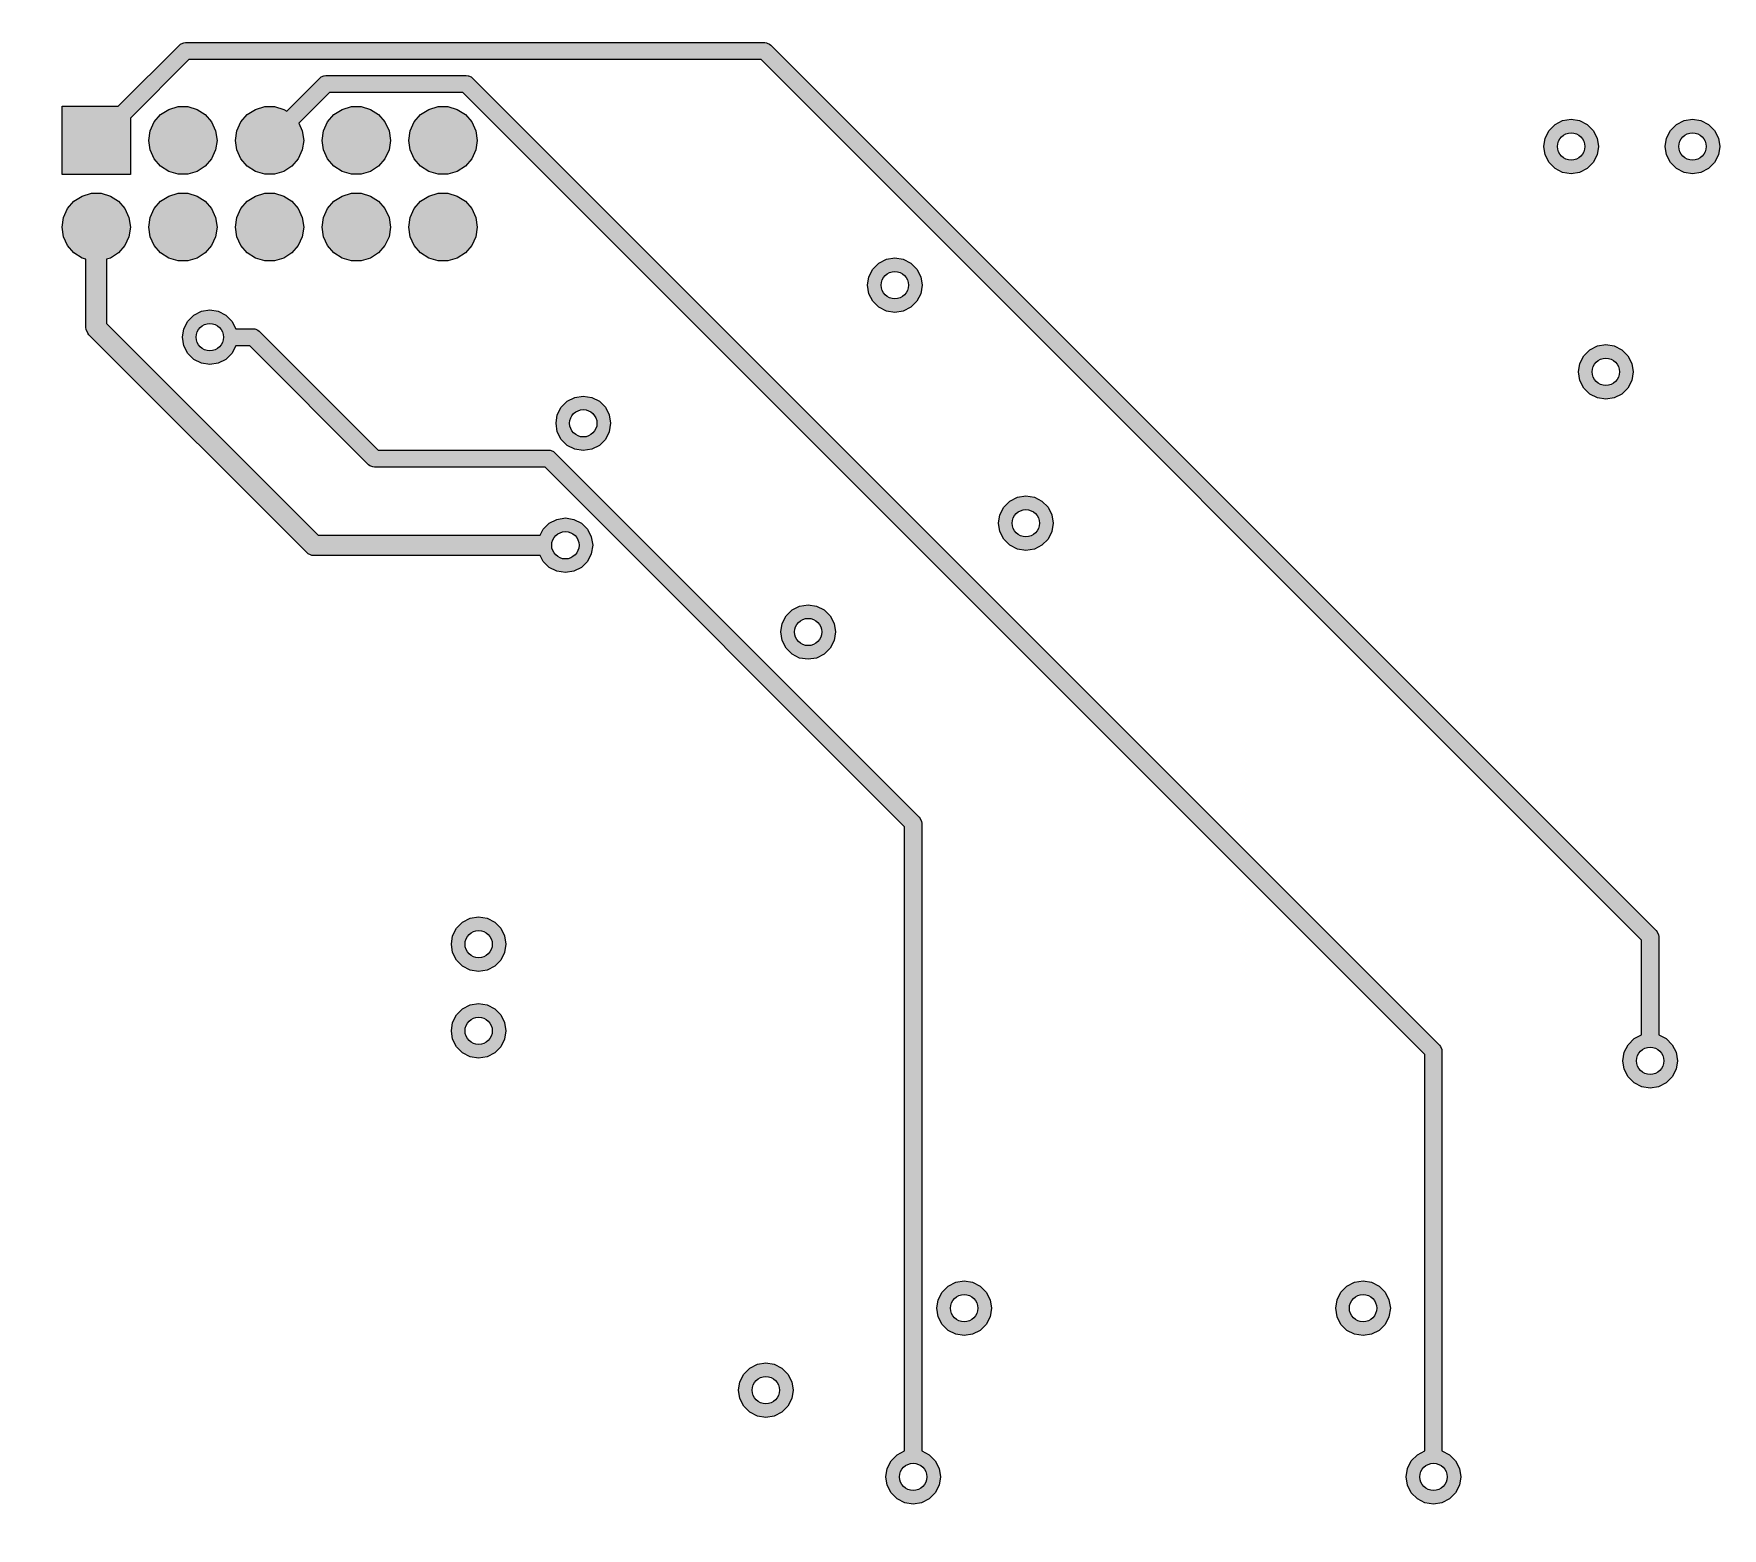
# Model space of a CAD drawing. Header units: millimetres. Extents: x -3894 to -3474, y -291 to 6.
# Drawn here: x -3640.36 to -3615.62, y -92.67 to -70.78 of the extents above; entities that cross this region are included whole.
import ezdxf

# ---------------------------------------------------------------- set-up
doc = ezdxf.new("R2010")
doc.units = ezdxf.units.MM
doc.layers.add('BLACK', color=7, linetype='Continuous')

msp = doc.modelspace()

# ---------------------------------------------------------------- hatches: boundary and pattern name
h = msp.add_hatch(color=256)
h.dxf.hatch_style = 1
h.paths.add_polyline_path([(-3628.778, -79.218), (-3628.89, -79.161), (-3629.013, -79.141), (-3629.137, -79.161), (-3629.248, -79.218), (-3629.337, -79.306), (-3629.394, -79.418), (-3629.413, -79.541), (-3629.394, -79.665), (-3629.337, -79.777), (-3629.248, -79.865), (-3629.137, -79.922), (-3629.013, -79.941), (-3628.89, -79.922), (-3628.778, -79.865), (-3628.69, -79.777), (-3628.633, -79.665), (-3628.613, -79.541), (-3628.633, -79.418), (-3628.69, -79.306)], flags=17)
h.paths.add_polyline_path([(-3628.813, -79.541, -1), (-3629.213, -79.541, -1)], flags=16)
h.paths.add_polyline_path([(-3625.588, -77.624), (-3625.699, -77.567), (-3625.823, -77.548), (-3625.947, -77.567), (-3626.058, -77.624), (-3626.147, -77.713), (-3626.204, -77.824), (-3626.223, -77.948), (-3626.204, -78.071), (-3626.147, -78.183), (-3626.058, -78.271), (-3625.947, -78.328), (-3625.823, -78.348), (-3625.699, -78.328), (-3625.588, -78.271), (-3625.499, -78.183), (-3625.443, -78.071), (-3625.423, -77.948), (-3625.443, -77.824), (-3625.499, -77.713)], flags=17)
h.paths.add_polyline_path([(-3625.623, -77.948, -1), (-3626.023, -77.948, -1)], flags=16)
h.paths.add_polyline_path([(-3627.363, -74.585), (-3627.343, -74.461), (-3627.363, -74.338), (-3627.42, -74.226), (-3627.508, -74.138), (-3627.62, -74.081), (-3627.743, -74.061), (-3627.867, -74.081), (-3627.978, -74.138), (-3628.067, -74.226), (-3628.124, -74.338), (-3628.143, -74.461), (-3628.124, -74.585), (-3628.067, -74.697), (-3627.978, -74.785), (-3627.867, -74.842), (-3627.743, -74.861), (-3627.62, -74.842), (-3627.508, -74.785), (-3627.42, -74.697)], flags=17)
h.paths.add_polyline_path([(-3627.943, -74.461, -1), (-3627.543, -74.461, -1)], flags=16)
h.paths.add_polyline_path([(-3632.071, -76.161), (-3632.183, -76.104), (-3632.306, -76.084), (-3632.43, -76.104), (-3632.542, -76.161), (-3632.63, -76.249), (-3632.687, -76.361), (-3632.706, -76.484), (-3632.687, -76.608), (-3632.63, -76.72), (-3632.542, -76.808), (-3632.43, -76.865), (-3632.306, -76.884), (-3632.183, -76.865), (-3632.071, -76.808), (-3631.983, -76.72), (-3631.926, -76.608), (-3631.906, -76.484), (-3631.926, -76.361), (-3631.983, -76.249)], flags=17)
h.paths.add_polyline_path([(-3632.106, -76.484, -1), (-3632.506, -76.484, -1)], flags=16)
h.paths.add_polyline_path([(-3637.692, -72.199), (-3637.751, -72.069), (-3637.844, -71.962), (-3637.964, -71.885), (-3638.1, -71.845), (-3638.242, -71.845), (-3638.379, -71.885), (-3638.499, -71.962), (-3638.592, -72.069), (-3638.651, -72.199), (-3638.671, -72.339), (-3638.651, -72.48), (-3638.592, -72.61), (-3638.499, -72.717), (-3638.379, -72.794), (-3638.242, -72.834), (-3638.1, -72.834), (-3637.964, -72.794), (-3637.844, -72.717), (-3637.751, -72.61), (-3637.692, -72.48), (-3637.671, -72.339)], flags=17)
h.paths.add_polyline_path([(-3638.941, -72.016), (-3638.083, -71.157), (-3629.7, -71.157), (-3616.804, -84.054), (-3616.804, -85.442), (-3616.914, -85.498), (-3617.003, -85.587), (-3617.06, -85.698), (-3617.079, -85.822), (-3617.06, -85.945), (-3617.003, -86.057), (-3616.914, -86.145), (-3616.803, -86.202), (-3616.679, -86.222), (-3616.555, -86.202), (-3616.444, -86.145), (-3616.355, -86.057), (-3616.299, -85.945), (-3616.279, -85.822), (-3616.299, -85.698), (-3616.355, -85.587), (-3616.444, -85.498), (-3616.554, -85.442), (-3616.554, -84.002), (-3616.556, -83.977), (-3616.575, -83.932), (-3616.591, -83.913), (-3629.56, -70.944), (-3629.579, -70.929), (-3629.611, -70.915), (-3629.624, -70.91), (-3629.648, -70.907), (-3638.134, -70.907), (-3638.159, -70.91), (-3638.172, -70.915), (-3638.204, -70.929), (-3638.223, -70.944), (-3639.118, -71.839), (-3639.941, -71.839), (-3639.941, -72.839), (-3638.941, -72.839)])
h.paths.add_polyline_path([(-3616.479, -85.822, -1), (-3616.879, -85.822, -1)], flags=16)
h = msp.add_hatch(color=256)
h.dxf.hatch_style = 1
h.paths.add_polyline_path([(-3636.401, -72.339), (-3636.422, -72.199), (-3636.472, -72.087), (-3636.025, -71.639), (-3634.071, -71.639), (-3619.979, -85.732), (-3619.979, -91.538), (-3620.089, -91.594), (-3620.178, -91.683), (-3620.235, -91.794), (-3620.254, -91.918), (-3620.235, -92.041), (-3620.178, -92.153), (-3620.089, -92.241), (-3619.978, -92.298), (-3619.854, -92.318), (-3619.73, -92.298), (-3619.619, -92.241), (-3619.53, -92.153), (-3619.474, -92.041), (-3619.454, -91.918), (-3619.474, -91.794), (-3619.53, -91.683), (-3619.619, -91.594), (-3619.729, -91.538), (-3619.729, -85.68), (-3619.731, -85.656), (-3619.75, -85.611), (-3619.766, -85.592), (-3633.931, -71.426), (-3633.95, -71.411), (-3633.995, -71.392), (-3634.02, -71.389), (-3636.076, -71.389), (-3636.101, -71.392), (-3636.146, -71.411), (-3636.165, -71.426), (-3636.651, -71.912), (-3636.694, -71.885), (-3636.83, -71.845), (-3636.972, -71.845), (-3637.109, -71.885), (-3637.229, -71.962), (-3637.322, -72.069), (-3637.381, -72.199), (-3637.401, -72.339), (-3637.381, -72.48), (-3637.322, -72.61), (-3637.229, -72.717), (-3637.109, -72.794), (-3636.972, -72.834), (-3636.83, -72.834), (-3636.694, -72.794), (-3636.574, -72.717), (-3636.481, -72.61), (-3636.422, -72.48)])
h.paths.add_polyline_path([(-3619.654, -91.918, -1), (-3620.054, -91.918, -1)], flags=16)
h.paths.add_polyline_path([(-3638.941, -73.609), (-3638.962, -73.469), (-3639.021, -73.339), (-3639.114, -73.232), (-3639.234, -73.155), (-3639.37, -73.115), (-3639.512, -73.115), (-3639.649, -73.155), (-3639.769, -73.232), (-3639.862, -73.339), (-3639.921, -73.469), (-3639.941, -73.609), (-3639.921, -73.75), (-3639.862, -73.88), (-3639.769, -73.987), (-3639.649, -74.064), (-3639.591, -74.081), (-3639.591, -75.082), (-3639.588, -75.112), (-3639.566, -75.166), (-3639.547, -75.189), (-3636.358, -78.378), (-3636.336, -78.396), (-3636.304, -78.409), (-3636.282, -78.419), (-3636.252, -78.421), (-3632.936, -78.421), (-3632.893, -78.507), (-3632.804, -78.595), (-3632.693, -78.652), (-3632.569, -78.671), (-3632.446, -78.652), (-3632.334, -78.595), (-3632.246, -78.507), (-3632.189, -78.395), (-3632.169, -78.271), (-3632.189, -78.148), (-3632.246, -78.036), (-3632.334, -77.948), (-3632.446, -77.891), (-3632.569, -77.871), (-3632.693, -77.891), (-3632.804, -77.948), (-3632.893, -78.036), (-3632.936, -78.121), (-3636.19, -78.121), (-3639.291, -75.02), (-3639.291, -74.081), (-3639.234, -74.064), (-3639.114, -73.987), (-3639.021, -73.88), (-3638.962, -73.75)])
h.paths.add_polyline_path([(-3632.369, -78.271, -1), (-3632.769, -78.271, -1)], flags=16)
h.paths.add_polyline_path([(-3637.671, -73.609), (-3637.692, -73.469), (-3637.751, -73.339), (-3637.844, -73.232), (-3637.964, -73.155), (-3638.1, -73.115), (-3638.242, -73.115), (-3638.379, -73.155), (-3638.499, -73.232), (-3638.592, -73.339), (-3638.651, -73.469), (-3638.671, -73.609), (-3638.651, -73.75), (-3638.592, -73.88), (-3638.499, -73.987), (-3638.379, -74.064), (-3638.242, -74.104), (-3638.1, -74.104), (-3637.964, -74.064), (-3637.844, -73.987), (-3637.751, -73.88), (-3637.692, -73.75)], flags=17)
h.paths.add_polyline_path([(-3636.422, -73.469), (-3636.481, -73.339), (-3636.574, -73.232), (-3636.694, -73.155), (-3636.83, -73.115), (-3636.972, -73.115), (-3637.109, -73.155), (-3637.229, -73.232), (-3637.322, -73.339), (-3637.381, -73.469), (-3637.401, -73.609), (-3637.381, -73.75), (-3637.322, -73.88), (-3637.229, -73.987), (-3637.109, -74.064), (-3636.972, -74.104), (-3636.83, -74.104), (-3636.694, -74.064), (-3636.574, -73.987), (-3636.481, -73.88), (-3636.422, -73.75), (-3636.401, -73.609)], flags=17)
h.paths.add_polyline_path([(-3635.152, -73.469), (-3635.211, -73.339), (-3635.304, -73.232), (-3635.424, -73.155), (-3635.56, -73.115), (-3635.702, -73.115), (-3635.839, -73.155), (-3635.959, -73.232), (-3636.052, -73.339), (-3636.111, -73.469), (-3636.131, -73.609), (-3636.111, -73.75), (-3636.052, -73.88), (-3635.959, -73.987), (-3635.839, -74.064), (-3635.702, -74.104), (-3635.56, -74.104), (-3635.424, -74.064), (-3635.304, -73.987), (-3635.211, -73.88), (-3635.152, -73.75), (-3635.131, -73.609)], flags=17)
h.paths.add_polyline_path([(-3633.861, -73.609), (-3633.882, -73.469), (-3633.941, -73.339), (-3634.034, -73.232), (-3634.154, -73.155), (-3634.29, -73.115), (-3634.432, -73.115), (-3634.569, -73.155), (-3634.689, -73.232), (-3634.782, -73.339), (-3634.841, -73.469), (-3634.861, -73.609), (-3634.841, -73.75), (-3634.782, -73.88), (-3634.689, -73.987), (-3634.569, -74.064), (-3634.432, -74.104), (-3634.29, -74.104), (-3634.154, -74.064), (-3634.034, -73.987), (-3633.941, -73.88), (-3633.882, -73.75)], flags=17)
h.paths.add_polyline_path([(-3633.861, -72.339), (-3633.882, -72.199), (-3633.941, -72.069), (-3634.034, -71.962), (-3634.154, -71.885), (-3634.29, -71.845), (-3634.432, -71.845), (-3634.569, -71.885), (-3634.689, -71.962), (-3634.782, -72.069), (-3634.841, -72.199), (-3634.861, -72.339), (-3634.841, -72.48), (-3634.782, -72.61), (-3634.689, -72.717), (-3634.569, -72.794), (-3634.432, -72.834), (-3634.29, -72.834), (-3634.154, -72.794), (-3634.034, -72.717), (-3633.941, -72.61), (-3633.882, -72.48)], flags=17)
h.paths.add_polyline_path([(-3635.131, -72.339), (-3635.152, -72.199), (-3635.211, -72.069), (-3635.304, -71.962), (-3635.424, -71.885), (-3635.56, -71.845), (-3635.702, -71.845), (-3635.839, -71.885), (-3635.959, -71.962), (-3636.052, -72.069), (-3636.111, -72.199), (-3636.131, -72.339), (-3636.111, -72.48), (-3636.052, -72.61), (-3635.959, -72.717), (-3635.839, -72.794), (-3635.702, -72.834), (-3635.56, -72.834), (-3635.424, -72.794), (-3635.304, -72.717), (-3635.211, -72.61), (-3635.152, -72.48)], flags=17)
h = msp.add_hatch(color=256)
h.dxf.hatch_style = 1
h.paths.add_polyline_path([(-3633.604, -85.06), (-3633.716, -85.003), (-3633.839, -84.983), (-3633.963, -85.003), (-3634.074, -85.06), (-3634.163, -85.148), (-3634.22, -85.26), (-3634.239, -85.383), (-3634.22, -85.507), (-3634.163, -85.619), (-3634.074, -85.707), (-3633.963, -85.764), (-3633.839, -85.783), (-3633.716, -85.764), (-3633.604, -85.707), (-3633.516, -85.619), (-3633.459, -85.507), (-3633.439, -85.383), (-3633.459, -85.26), (-3633.516, -85.148)])
h.paths.add_polyline_path([(-3633.639, -85.383, -1), (-3634.039, -85.383, -1)], flags=16)
h.paths.add_polyline_path([(-3633.516, -84.349), (-3633.459, -84.237), (-3633.439, -84.113), (-3633.459, -83.99), (-3633.516, -83.878), (-3633.604, -83.79), (-3633.716, -83.733), (-3633.839, -83.713), (-3633.963, -83.733), (-3634.074, -83.79), (-3634.163, -83.878), (-3634.22, -83.99), (-3634.239, -84.113), (-3634.22, -84.237), (-3634.163, -84.349), (-3634.074, -84.437), (-3633.963, -84.494), (-3633.839, -84.513), (-3633.716, -84.494), (-3633.604, -84.437)])
h.paths.add_polyline_path([(-3634.039, -84.113, -1), (-3633.639, -84.113, -1)], flags=16)
h.paths.add_polyline_path([(-3611.672, -84.894), (-3611.76, -84.806), (-3611.872, -84.749), (-3611.995, -84.729), (-3612.119, -84.749), (-3612.23, -84.806), (-3612.319, -84.894), (-3612.376, -85.006), (-3612.395, -85.129), (-3612.376, -85.253), (-3612.319, -85.365), (-3612.23, -85.453), (-3612.119, -85.51), (-3611.995, -85.529), (-3611.872, -85.51), (-3611.76, -85.453), (-3611.672, -85.365), (-3611.615, -85.253), (-3611.595, -85.129), (-3611.615, -85.006)])
h.paths.add_polyline_path([(-3611.795, -85.129, -1), (-3612.195, -85.129, -1)], flags=16)
h.paths.add_polyline_path([(-3611.672, -84.095), (-3611.615, -83.983), (-3611.595, -83.859), (-3611.615, -83.736), (-3611.672, -83.624), (-3611.76, -83.536), (-3611.872, -83.479), (-3611.995, -83.459), (-3612.119, -83.479), (-3612.23, -83.536), (-3612.319, -83.624), (-3612.376, -83.736), (-3612.395, -83.859), (-3612.376, -83.983), (-3612.319, -84.095), (-3612.23, -84.183), (-3612.119, -84.24), (-3611.995, -84.259), (-3611.872, -84.24), (-3611.76, -84.183)])
h.paths.add_polyline_path([(-3612.195, -83.859, -1), (-3611.795, -83.859, -1)], flags=16)
h.paths.add_polyline_path([(-3610.91, -82.063), (-3610.853, -81.951), (-3610.833, -81.827), (-3610.853, -81.704), (-3610.91, -81.592), (-3610.998, -81.504), (-3611.11, -81.447), (-3611.233, -81.427), (-3611.357, -81.447), (-3611.468, -81.504), (-3611.557, -81.592), (-3611.614, -81.704), (-3611.633, -81.827), (-3611.614, -81.951), (-3611.557, -82.063), (-3611.468, -82.151), (-3611.357, -82.208), (-3611.233, -82.227), (-3611.11, -82.208), (-3610.998, -82.151)])
h.paths.add_polyline_path([(-3611.433, -81.827, -1), (-3611.033, -81.827, -1)], flags=16)
h.paths.add_polyline_path([(-3617.094, -75.408), (-3617.206, -75.351), (-3617.329, -75.331), (-3617.453, -75.351), (-3617.564, -75.408), (-3617.653, -75.496), (-3617.71, -75.608), (-3617.729, -75.731), (-3617.71, -75.855), (-3617.653, -75.967), (-3617.564, -76.055), (-3617.453, -76.112), (-3617.329, -76.131), (-3617.206, -76.112), (-3617.094, -76.055), (-3617.006, -75.967), (-3616.949, -75.855), (-3616.929, -75.731), (-3616.949, -75.608), (-3617.006, -75.496)])
h.paths.add_polyline_path([(-3617.129, -75.731, -1), (-3617.529, -75.731, -1)], flags=16)
h.paths.add_polyline_path([(-3617.457, -72.553), (-3617.437, -72.429), (-3617.457, -72.306), (-3617.514, -72.194), (-3617.602, -72.106), (-3617.714, -72.049), (-3617.837, -72.029), (-3617.961, -72.049), (-3618.072, -72.106), (-3618.161, -72.194), (-3618.218, -72.306), (-3618.237, -72.429), (-3618.218, -72.553), (-3618.161, -72.665), (-3618.072, -72.753), (-3617.961, -72.81), (-3617.837, -72.829), (-3617.714, -72.81), (-3617.602, -72.753), (-3617.514, -72.665)])
h.paths.add_polyline_path([(-3618.037, -72.429, -1), (-3617.637, -72.429, -1)], flags=16)
h.paths.add_polyline_path([(-3615.736, -72.665), (-3615.679, -72.553), (-3615.659, -72.429), (-3615.679, -72.306), (-3615.736, -72.194), (-3615.824, -72.106), (-3615.936, -72.049), (-3616.059, -72.029), (-3616.183, -72.049), (-3616.294, -72.106), (-3616.383, -72.194), (-3616.44, -72.306), (-3616.459, -72.429), (-3616.44, -72.553), (-3616.383, -72.665), (-3616.294, -72.753), (-3616.183, -72.81), (-3616.059, -72.829), (-3615.936, -72.81), (-3615.824, -72.753)])
h.paths.add_polyline_path([(-3616.259, -72.429, -1), (-3615.859, -72.429, -1)], flags=16)
h = msp.add_hatch(color=256)
h.dxf.hatch_style = 1
h.paths.add_polyline_path([(-3627.349, -82.341), (-3627.351, -82.317), (-3627.37, -82.272), (-3627.386, -82.253), (-3632.726, -76.913), (-3632.745, -76.898), (-3632.776, -76.884), (-3632.79, -76.879), (-3632.814, -76.876), (-3635.312, -76.876), (-3637.053, -75.135), (-3637.072, -75.12), (-3637.104, -75.106), (-3637.117, -75.101), (-3637.141, -75.098), (-3637.397, -75.098), (-3637.453, -74.988), (-3637.541, -74.9), (-3637.653, -74.843), (-3637.776, -74.823), (-3637.9, -74.843), (-3638.011, -74.9), (-3638.1, -74.988), (-3638.157, -75.1), (-3638.176, -75.223), (-3638.157, -75.347), (-3638.1, -75.459), (-3638.011, -75.547), (-3637.9, -75.604), (-3637.776, -75.623), (-3637.653, -75.604), (-3637.541, -75.547), (-3637.453, -75.459), (-3637.397, -75.348), (-3637.193, -75.348), (-3635.452, -77.09), (-3635.433, -77.105), (-3635.388, -77.124), (-3635.363, -77.126), (-3632.866, -77.126), (-3627.599, -82.393), (-3627.599, -91.538), (-3627.709, -91.594), (-3627.798, -91.683), (-3627.855, -91.794), (-3627.874, -91.918), (-3627.855, -92.041), (-3627.798, -92.153), (-3627.709, -92.241), (-3627.598, -92.298), (-3627.474, -92.318), (-3627.35, -92.298), (-3627.239, -92.241), (-3627.15, -92.153), (-3627.094, -92.041), (-3627.074, -91.918), (-3627.094, -91.794), (-3627.15, -91.683), (-3627.239, -91.594), (-3627.349, -91.538)])
h.paths.add_polyline_path([(-3627.274, -91.918, -1), (-3627.674, -91.918, -1)], flags=16)
h.paths.add_polyline_path([(-3637.976, -75.223, -1), (-3637.576, -75.223, -1)], flags=16)
h = msp.add_hatch(color=256)
h.dxf.hatch_style = 1
h.paths.add_polyline_path([(-3598.144, -98.218), (-3599.144, -98.218), (-3599.144, -99.218), (-3598.144, -99.218)])
h.paths.add_polyline_path([(-3598.144, -99.988), (-3598.165, -99.848), (-3598.224, -99.718), (-3598.317, -99.611), (-3598.437, -99.534), (-3598.573, -99.494), (-3598.715, -99.494), (-3598.852, -99.534), (-3598.972, -99.611), (-3599.065, -99.718), (-3599.124, -99.848), (-3599.144, -99.988), (-3599.124, -100.129), (-3599.065, -100.259), (-3598.972, -100.366), (-3598.852, -100.443), (-3598.715, -100.483), (-3598.573, -100.483), (-3598.437, -100.443), (-3598.317, -100.366), (-3598.224, -100.259), (-3598.165, -100.129)])
h.paths.add_polyline_path([(-3623.429, -100.23), (-3623.54, -100.173), (-3623.664, -100.154), (-3623.788, -100.173), (-3623.899, -100.23), (-3623.988, -100.319), (-3624.045, -100.43), (-3624.064, -100.554), (-3624.045, -100.677), (-3623.988, -100.789), (-3623.899, -100.877), (-3623.788, -100.934), (-3623.664, -100.954), (-3623.54, -100.934), (-3623.429, -100.877), (-3623.34, -100.789), (-3623.284, -100.677), (-3623.264, -100.554), (-3623.284, -100.43), (-3623.34, -100.319)])
h.paths.add_polyline_path([(-3623.464, -100.554, -1), (-3623.864, -100.554, -1)], flags=16)
h.paths.add_polyline_path([(-3623.284, -98.645), (-3623.264, -98.522), (-3623.284, -98.398), (-3623.34, -98.287), (-3623.429, -98.198), (-3623.54, -98.141), (-3623.664, -98.122), (-3623.788, -98.141), (-3623.899, -98.198), (-3623.988, -98.287), (-3624.045, -98.398), (-3624.064, -98.522), (-3624.045, -98.645), (-3623.988, -98.757), (-3623.899, -98.845), (-3623.788, -98.902), (-3623.664, -98.922), (-3623.54, -98.902), (-3623.429, -98.845), (-3623.34, -98.757)])
h.paths.add_polyline_path([(-3623.864, -98.522, -1), (-3623.464, -98.522, -1)], flags=16)
h.paths.add_polyline_path([(-3616.172, -93.826), (-3616.228, -93.715), (-3616.317, -93.626), (-3616.428, -93.569), (-3616.552, -93.55), (-3616.676, -93.569), (-3616.787, -93.626), (-3616.876, -93.715), (-3616.933, -93.826), (-3616.952, -93.95), (-3616.933, -94.073), (-3616.876, -94.185), (-3616.787, -94.273), (-3616.676, -94.33), (-3616.552, -94.35), (-3616.428, -94.33), (-3616.317, -94.273), (-3616.228, -94.185), (-3616.172, -94.073), (-3616.152, -93.95)])
h.paths.add_polyline_path([(-3616.352, -93.95, -1), (-3616.752, -93.95, -1)], flags=16)
h.paths.add_polyline_path([(-3630.396, -94.08), (-3630.452, -93.969), (-3630.541, -93.88), (-3630.652, -93.823), (-3630.776, -93.804), (-3630.9, -93.823), (-3631.011, -93.88), (-3631.1, -93.969), (-3631.157, -94.08), (-3631.176, -94.204), (-3631.157, -94.327), (-3631.1, -94.439), (-3631.011, -94.527), (-3630.9, -94.584), (-3630.776, -94.604), (-3630.652, -94.584), (-3630.541, -94.527), (-3630.452, -94.439), (-3630.396, -94.327), (-3630.376, -94.204)])
h.paths.add_polyline_path([(-3630.576, -94.204, -1), (-3630.976, -94.204, -1)], flags=16)
h.paths.add_polyline_path([(-3629.309, -90.413), (-3629.398, -90.324), (-3629.509, -90.267), (-3629.633, -90.248), (-3629.757, -90.267), (-3629.868, -90.324), (-3629.957, -90.413), (-3630.014, -90.524), (-3630.033, -90.648), (-3630.014, -90.771), (-3629.957, -90.883), (-3629.868, -90.971), (-3629.757, -91.028), (-3629.633, -91.048), (-3629.509, -91.028), (-3629.398, -90.971), (-3629.309, -90.883), (-3629.253, -90.771), (-3629.233, -90.648), (-3629.253, -90.524)])
h.paths.add_polyline_path([(-3629.433, -90.648, -1), (-3629.833, -90.648, -1)], flags=16)
h.paths.add_polyline_path([(-3626.404, -89.683), (-3626.347, -89.571), (-3626.327, -89.447), (-3626.347, -89.324), (-3626.404, -89.212), (-3626.492, -89.124), (-3626.604, -89.067), (-3626.727, -89.047), (-3626.851, -89.067), (-3626.962, -89.124), (-3627.051, -89.212), (-3627.108, -89.324), (-3627.127, -89.447), (-3627.108, -89.571), (-3627.051, -89.683), (-3626.962, -89.771), (-3626.851, -89.828), (-3626.727, -89.847), (-3626.604, -89.828), (-3626.492, -89.771)])
h.paths.add_polyline_path([(-3626.927, -89.447, -1), (-3626.527, -89.447, -1)], flags=16)
h.paths.add_polyline_path([(-3620.562, -89.683), (-3620.505, -89.571), (-3620.485, -89.447), (-3620.505, -89.324), (-3620.562, -89.212), (-3620.65, -89.124), (-3620.762, -89.067), (-3620.885, -89.047), (-3621.009, -89.067), (-3621.12, -89.124), (-3621.209, -89.212), (-3621.266, -89.324), (-3621.285, -89.447), (-3621.266, -89.571), (-3621.209, -89.683), (-3621.12, -89.771), (-3621.009, -89.828), (-3620.885, -89.847), (-3620.762, -89.828), (-3620.65, -89.771)])
h.paths.add_polyline_path([(-3621.085, -89.447, -1), (-3620.685, -89.447, -1)], flags=16)

# ---------------------------------------------------------------- linework, layer by layer
at = {"layer": 'BLACK', "linetype": 'Continuous'}
for p, q in [((-3639.118, -71.839), (-3638.223, -70.944)), ((-3638.223, -70.944), (-3638.204, -70.929)), ((-3638.204, -70.929), (-3638.172, -70.915)), ((-3638.204, -70.929), (-3638.204, -70.929)), ((-3638.172, -70.915), (-3638.159, -70.91)), ((-3638.159, -70.91), (-3638.134, -70.907)), ((-3638.159, -70.91), (-3638.159, -70.91)), ((-3638.134, -70.907), (-3629.648, -70.907)), ((-3629.648, -70.907), (-3629.624, -70.91)), ((-3629.624, -70.91), (-3629.624, -70.91)), ((-3629.624, -70.91), (-3629.611, -70.915)), ((-3629.611, -70.915), (-3629.579, -70.929)), ((-3629.579, -70.929), (-3629.579, -70.929)), ((-3629.579, -70.929), (-3629.56, -70.944)), ((-3629.56, -70.944), (-3616.591, -83.913)), ((-3638.083, -71.157), (-3638.941, -72.016)), ((-3629.7, -71.157), (-3638.083, -71.157)), ((-3616.804, -84.054), (-3629.7, -71.157)), ((-3636.651, -71.912), (-3636.165, -71.426)), ((-3636.165, -71.426), (-3636.146, -71.411)), ((-3636.146, -71.411), (-3636.107, -71.395)), ((-3636.146, -71.411), (-3636.146, -71.411)), ((-3636.107, -71.395), (-3636.101, -71.392)), ((-3636.101, -71.392), (-3636.076, -71.389)), ((-3636.101, -71.392), (-3636.101, -71.392)), ((-3636.076, -71.389), (-3634.02, -71.389)), ((-3634.02, -71.389), (-3633.995, -71.392)), ((-3633.995, -71.392), (-3633.995, -71.392)), ((-3633.995, -71.392), (-3633.989, -71.395)), ((-3633.989, -71.395), (-3633.95, -71.411)), ((-3633.95, -71.411), (-3633.95, -71.411)), ((-3633.95, -71.411), (-3633.931, -71.426)), ((-3633.931, -71.426), (-3619.766, -85.592)), ((-3636.025, -71.639), (-3636.472, -72.087)), ((-3634.071, -71.639), (-3636.025, -71.639)), ((-3619.979, -85.732), (-3634.071, -71.639)), ((-3639.941, -72.839), (-3639.941, -71.839)), ((-3639.941, -71.839), (-3639.118, -71.839)), ((-3638.592, -72.069), (-3638.499, -71.962)), ((-3638.499, -71.962), (-3638.379, -71.885)), ((-3638.379, -71.885), (-3638.242, -71.845)), ((-3638.242, -71.845), (-3638.1, -71.845)), ((-3638.1, -71.845), (-3637.964, -71.885)), ((-3637.964, -71.885), (-3637.844, -71.962)), ((-3637.844, -71.962), (-3637.751, -72.069)), ((-3637.322, -72.069), (-3637.229, -71.962)), ((-3637.229, -71.962), (-3637.109, -71.885)), ((-3637.109, -71.885), (-3636.972, -71.845)), ((-3636.972, -71.845), (-3636.83, -71.845)), ((-3636.83, -71.845), (-3636.694, -71.885)), ((-3636.694, -71.885), (-3636.651, -71.912)), ((-3636.052, -72.069), (-3635.959, -71.962)), ((-3635.959, -71.962), (-3635.839, -71.885)), ((-3635.839, -71.885), (-3635.702, -71.845)), ((-3635.702, -71.845), (-3635.56, -71.845)), ((-3635.56, -71.845), (-3635.424, -71.885)), ((-3635.424, -71.885), (-3635.304, -71.962)), ((-3635.304, -71.962), (-3635.211, -72.069)), ((-3634.782, -72.069), (-3634.689, -71.962)), ((-3634.689, -71.962), (-3634.569, -71.885)), ((-3634.569, -71.885), (-3634.432, -71.845)), ((-3634.432, -71.845), (-3634.29, -71.845)), ((-3634.29, -71.845), (-3634.154, -71.885)), ((-3634.154, -71.885), (-3634.034, -71.962)), ((-3634.034, -71.962), (-3633.941, -72.069)), ((-3638.941, -72.016), (-3638.941, -72.839)), ((-3638.671, -72.339), (-3638.651, -72.199)), ((-3638.651, -72.199), (-3638.592, -72.069)), ((-3637.751, -72.069), (-3637.692, -72.199)), ((-3637.692, -72.199), (-3637.671, -72.339)), ((-3637.401, -72.339), (-3637.381, -72.199)), ((-3637.381, -72.199), (-3637.322, -72.069)), ((-3636.472, -72.087), (-3636.422, -72.199)), ((-3636.422, -72.199), (-3636.401, -72.339)), ((-3636.131, -72.339), (-3636.111, -72.199)), ((-3636.111, -72.199), (-3636.052, -72.069)), ((-3635.211, -72.069), (-3635.152, -72.199)), ((-3635.152, -72.199), (-3635.131, -72.339)), ((-3634.861, -72.339), (-3634.841, -72.199)), ((-3634.841, -72.199), (-3634.782, -72.069)), ((-3633.941, -72.069), (-3633.882, -72.199)), ((-3633.882, -72.199), (-3633.861, -72.339)), ((-3618.218, -72.306), (-3618.161, -72.194)), ((-3618.161, -72.194), (-3618.072, -72.106)), ((-3618.072, -72.106), (-3617.961, -72.049)), ((-3617.961, -72.049), (-3617.837, -72.029)), ((-3617.837, -72.029), (-3617.714, -72.049)), ((-3617.714, -72.049), (-3617.602, -72.106)), ((-3617.602, -72.106), (-3617.514, -72.194)), ((-3617.514, -72.194), (-3617.457, -72.306)), ((-3616.44, -72.306), (-3616.383, -72.194)), ((-3616.383, -72.194), (-3616.294, -72.106)), ((-3616.294, -72.106), (-3616.183, -72.049)), ((-3616.183, -72.049), (-3616.059, -72.029)), ((-3616.059, -72.029), (-3615.936, -72.049)), ((-3615.936, -72.049), (-3615.824, -72.106)), ((-3615.824, -72.106), (-3615.736, -72.194)), ((-3615.736, -72.194), (-3615.679, -72.306)), ((-3638.651, -72.48), (-3638.671, -72.339)), ((-3637.671, -72.339), (-3637.692, -72.48)), ((-3637.381, -72.48), (-3637.401, -72.339)), ((-3636.401, -72.339), (-3636.422, -72.48)), ((-3636.111, -72.48), (-3636.131, -72.339)), ((-3635.131, -72.339), (-3635.152, -72.48)), ((-3634.841, -72.48), (-3634.861, -72.339)), ((-3633.861, -72.339), (-3633.882, -72.48)), ((-3618.237, -72.429), (-3618.218, -72.306)), ((-3618.218, -72.553), (-3618.237, -72.429)), ((-3617.457, -72.306), (-3617.437, -72.429)), ((-3617.437, -72.429), (-3617.457, -72.553)), ((-3616.459, -72.429), (-3616.44, -72.306)), ((-3616.44, -72.553), (-3616.459, -72.429)), ((-3615.679, -72.306), (-3615.659, -72.429)), ((-3615.659, -72.429), (-3615.679, -72.553)), ((-3638.592, -72.61), (-3638.651, -72.48)), ((-3638.499, -72.717), (-3638.592, -72.61)), ((-3637.751, -72.61), (-3637.844, -72.717)), ((-3637.692, -72.48), (-3637.751, -72.61)), ((-3637.322, -72.61), (-3637.381, -72.48)), ((-3637.229, -72.717), (-3637.322, -72.61)), ((-3636.481, -72.61), (-3636.574, -72.717)), ((-3636.422, -72.48), (-3636.481, -72.61)), ((-3636.052, -72.61), (-3636.111, -72.48)), ((-3635.959, -72.717), (-3636.052, -72.61)), ((-3635.211, -72.61), (-3635.304, -72.717)), ((-3635.152, -72.48), (-3635.211, -72.61)), ((-3634.782, -72.61), (-3634.841, -72.48)), ((-3634.689, -72.717), (-3634.782, -72.61)), ((-3633.941, -72.61), (-3634.034, -72.717)), ((-3633.882, -72.48), (-3633.941, -72.61)), ((-3618.161, -72.665), (-3618.218, -72.553)), ((-3618.072, -72.753), (-3618.161, -72.665)), ((-3617.514, -72.665), (-3617.602, -72.753)), ((-3617.457, -72.553), (-3617.514, -72.665)), ((-3616.383, -72.665), (-3616.44, -72.553)), ((-3616.294, -72.753), (-3616.383, -72.665)), ((-3615.736, -72.665), (-3615.824, -72.753)), ((-3615.679, -72.553), (-3615.736, -72.665)), ((-3638.941, -72.839), (-3639.941, -72.839)), ((-3638.379, -72.794), (-3638.499, -72.717)), ((-3638.242, -72.834), (-3638.379, -72.794)), ((-3638.1, -72.834), (-3638.242, -72.834)), ((-3637.964, -72.794), (-3638.1, -72.834)), ((-3637.844, -72.717), (-3637.964, -72.794)), ((-3637.109, -72.794), (-3637.229, -72.717)), ((-3636.972, -72.834), (-3637.109, -72.794)), ((-3636.83, -72.834), (-3636.972, -72.834)), ((-3636.694, -72.794), (-3636.83, -72.834)), ((-3636.574, -72.717), (-3636.694, -72.794)), ((-3635.839, -72.794), (-3635.959, -72.717)), ((-3635.702, -72.834), (-3635.839, -72.794)), ((-3635.56, -72.834), (-3635.702, -72.834)), ((-3635.424, -72.794), (-3635.56, -72.834)), ((-3635.304, -72.717), (-3635.424, -72.794)), ((-3634.569, -72.794), (-3634.689, -72.717)), ((-3634.432, -72.834), (-3634.569, -72.794)), ((-3634.29, -72.834), (-3634.432, -72.834)), ((-3634.154, -72.794), (-3634.29, -72.834)), ((-3634.034, -72.717), (-3634.154, -72.794)), ((-3617.961, -72.81), (-3618.072, -72.753)), ((-3617.837, -72.829), (-3617.961, -72.81)), ((-3617.714, -72.81), (-3617.837, -72.829)), ((-3617.602, -72.753), (-3617.714, -72.81)), ((-3616.183, -72.81), (-3616.294, -72.753)), ((-3616.059, -72.829), (-3616.183, -72.81)), ((-3615.936, -72.81), (-3616.059, -72.829)), ((-3615.824, -72.753), (-3615.936, -72.81)), ((-3639.769, -73.232), (-3639.649, -73.155)), ((-3639.649, -73.155), (-3639.512, -73.115)), ((-3639.512, -73.115), (-3639.37, -73.115)), ((-3639.37, -73.115), (-3639.234, -73.155)), ((-3639.234, -73.155), (-3639.114, -73.232)), ((-3638.499, -73.232), (-3638.379, -73.155)), ((-3638.379, -73.155), (-3638.242, -73.115)), ((-3638.242, -73.115), (-3638.1, -73.115)), ((-3638.1, -73.115), (-3637.964, -73.155)), ((-3637.964, -73.155), (-3637.844, -73.232)), ((-3637.229, -73.232), (-3637.109, -73.155)), ((-3637.109, -73.155), (-3636.972, -73.115)), ((-3636.972, -73.115), (-3636.83, -73.115)), ((-3636.83, -73.115), (-3636.694, -73.155)), ((-3636.694, -73.155), (-3636.574, -73.232)), ((-3635.959, -73.232), (-3635.839, -73.155)), ((-3635.839, -73.155), (-3635.702, -73.115)), ((-3635.702, -73.115), (-3635.56, -73.115)), ((-3635.56, -73.115), (-3635.424, -73.155)), ((-3635.424, -73.155), (-3635.304, -73.232)), ((-3634.689, -73.232), (-3634.569, -73.155)), ((-3634.569, -73.155), (-3634.432, -73.115)), ((-3634.432, -73.115), (-3634.29, -73.115)), ((-3634.29, -73.115), (-3634.154, -73.155)), ((-3634.154, -73.155), (-3634.034, -73.232)), ((-3639.921, -73.469), (-3639.862, -73.339)), ((-3639.862, -73.339), (-3639.769, -73.232)), ((-3639.114, -73.232), (-3639.021, -73.339)), ((-3639.021, -73.339), (-3638.962, -73.469)), ((-3638.651, -73.469), (-3638.592, -73.339)), ((-3638.592, -73.339), (-3638.499, -73.232)), ((-3637.844, -73.232), (-3637.751, -73.339)), ((-3637.751, -73.339), (-3637.692, -73.469)), ((-3637.381, -73.469), (-3637.322, -73.339)), ((-3637.322, -73.339), (-3637.229, -73.232)), ((-3636.574, -73.232), (-3636.481, -73.339)), ((-3636.481, -73.339), (-3636.422, -73.469)), ((-3636.111, -73.469), (-3636.052, -73.339)), ((-3636.052, -73.339), (-3635.959, -73.232)), ((-3635.304, -73.232), (-3635.211, -73.339)), ((-3635.211, -73.339), (-3635.152, -73.469)), ((-3634.841, -73.469), (-3634.782, -73.339)), ((-3634.782, -73.339), (-3634.689, -73.232)), ((-3634.034, -73.232), (-3633.941, -73.339)), ((-3633.941, -73.339), (-3633.882, -73.469)), ((-3639.941, -73.609), (-3639.921, -73.469)), ((-3639.921, -73.75), (-3639.941, -73.609)), ((-3638.962, -73.469), (-3638.941, -73.609)), ((-3638.941, -73.609), (-3638.962, -73.75)), ((-3638.671, -73.609), (-3638.651, -73.469)), ((-3638.651, -73.75), (-3638.671, -73.609)), ((-3637.692, -73.469), (-3637.671, -73.609)), ((-3637.671, -73.609), (-3637.692, -73.75)), ((-3637.401, -73.609), (-3637.381, -73.469)), ((-3637.381, -73.75), (-3637.401, -73.609)), ((-3636.422, -73.469), (-3636.401, -73.609)), ((-3636.401, -73.609), (-3636.422, -73.75)), ((-3636.131, -73.609), (-3636.111, -73.469)), ((-3636.111, -73.75), (-3636.131, -73.609)), ((-3635.152, -73.469), (-3635.131, -73.609)), ((-3635.131, -73.609), (-3635.152, -73.75)), ((-3634.861, -73.609), (-3634.841, -73.469)), ((-3634.841, -73.75), (-3634.861, -73.609)), ((-3633.882, -73.469), (-3633.861, -73.609)), ((-3633.861, -73.609), (-3633.882, -73.75)), ((-3639.862, -73.88), (-3639.921, -73.75)), ((-3639.769, -73.987), (-3639.862, -73.88)), ((-3639.021, -73.88), (-3639.114, -73.987)), ((-3638.962, -73.75), (-3639.021, -73.88)), ((-3638.592, -73.88), (-3638.651, -73.75)), ((-3638.499, -73.987), (-3638.592, -73.88)), ((-3637.751, -73.88), (-3637.844, -73.987)), ((-3637.692, -73.75), (-3637.751, -73.88)), ((-3637.322, -73.88), (-3637.381, -73.75)), ((-3637.229, -73.987), (-3637.322, -73.88)), ((-3636.481, -73.88), (-3636.574, -73.987)), ((-3636.422, -73.75), (-3636.481, -73.88)), ((-3636.052, -73.88), (-3636.111, -73.75)), ((-3635.959, -73.987), (-3636.052, -73.88)), ((-3635.211, -73.88), (-3635.304, -73.987)), ((-3635.152, -73.75), (-3635.211, -73.88)), ((-3634.782, -73.88), (-3634.841, -73.75)), ((-3634.689, -73.987), (-3634.782, -73.88)), ((-3633.941, -73.88), (-3634.034, -73.987)), ((-3633.882, -73.75), (-3633.941, -73.88)), ((-3639.649, -74.064), (-3639.769, -73.987)), ((-3639.591, -74.081), (-3639.649, -74.064)), ((-3639.591, -75.082), (-3639.591, -74.081)), ((-3639.234, -74.064), (-3639.291, -74.081)), ((-3639.291, -74.081), (-3639.291, -75.02)), ((-3639.114, -73.987), (-3639.234, -74.064)), ((-3638.379, -74.064), (-3638.499, -73.987)), ((-3638.242, -74.104), (-3638.379, -74.064)), ((-3638.1, -74.104), (-3638.242, -74.104)), ((-3637.964, -74.064), (-3638.1, -74.104)), ((-3637.844, -73.987), (-3637.964, -74.064)), ((-3637.109, -74.064), (-3637.229, -73.987)), ((-3636.972, -74.104), (-3637.109, -74.064)), ((-3636.83, -74.104), (-3636.972, -74.104)), ((-3636.694, -74.064), (-3636.83, -74.104)), ((-3636.574, -73.987), (-3636.694, -74.064)), ((-3635.839, -74.064), (-3635.959, -73.987)), ((-3635.702, -74.104), (-3635.839, -74.064)), ((-3635.56, -74.104), (-3635.702, -74.104)), ((-3635.424, -74.064), (-3635.56, -74.104)), ((-3635.304, -73.987), (-3635.424, -74.064)), ((-3634.569, -74.064), (-3634.689, -73.987)), ((-3634.432, -74.104), (-3634.569, -74.064)), ((-3634.29, -74.104), (-3634.432, -74.104)), ((-3634.154, -74.064), (-3634.29, -74.104)), ((-3634.034, -73.987), (-3634.154, -74.064)), ((-3628.067, -74.226), (-3627.978, -74.138)), ((-3627.978, -74.138), (-3627.867, -74.081)), ((-3627.867, -74.081), (-3627.743, -74.061)), ((-3627.743, -74.061), (-3627.62, -74.081)), ((-3627.62, -74.081), (-3627.508, -74.138)), ((-3627.508, -74.138), (-3627.42, -74.226)), ((-3628.143, -74.461), (-3628.124, -74.338)), ((-3628.124, -74.338), (-3628.067, -74.226)), ((-3627.42, -74.226), (-3627.363, -74.338)), ((-3627.363, -74.338), (-3627.343, -74.461)), ((-3628.124, -74.585), (-3628.143, -74.461)), ((-3628.067, -74.697), (-3628.124, -74.585)), ((-3627.363, -74.585), (-3627.42, -74.697)), ((-3627.343, -74.461), (-3627.363, -74.585)), ((-3638.1, -74.988), (-3638.011, -74.9)), ((-3638.011, -74.9), (-3637.9, -74.843)), ((-3637.9, -74.843), (-3637.776, -74.823)), ((-3637.776, -74.823), (-3637.653, -74.843)), ((-3637.653, -74.843), (-3637.541, -74.9)), ((-3637.541, -74.9), (-3637.453, -74.988)), ((-3627.978, -74.785), (-3628.067, -74.697)), ((-3627.867, -74.842), (-3627.978, -74.785)), ((-3627.743, -74.861), (-3627.867, -74.842)), ((-3627.62, -74.842), (-3627.743, -74.861)), ((-3627.508, -74.785), (-3627.62, -74.842)), ((-3627.42, -74.697), (-3627.508, -74.785)), ((-3639.588, -75.112), (-3639.591, -75.082)), ((-3639.566, -75.166), (-3639.588, -75.112)), ((-3639.547, -75.189), (-3639.566, -75.166)), ((-3639.291, -75.02), (-3636.19, -78.121)), ((-3638.176, -75.223), (-3638.157, -75.1)), ((-3638.157, -75.1), (-3638.1, -74.988)), ((-3637.453, -74.988), (-3637.397, -75.098)), ((-3637.397, -75.098), (-3637.141, -75.098)), ((-3637.141, -75.098), (-3637.117, -75.101)), ((-3637.117, -75.101), (-3637.117, -75.101)), ((-3637.117, -75.101), (-3637.104, -75.106)), ((-3637.104, -75.106), (-3637.072, -75.12)), ((-3637.072, -75.12), (-3637.072, -75.12)), ((-3637.072, -75.12), (-3637.053, -75.135)), ((-3637.053, -75.135), (-3635.312, -76.876)), ((-3636.358, -78.378), (-3639.547, -75.189)), ((-3638.157, -75.347), (-3638.176, -75.223)), ((-3638.1, -75.459), (-3638.157, -75.347)), ((-3637.397, -75.348), (-3637.453, -75.459)), ((-3637.193, -75.348), (-3637.397, -75.348)), ((-3635.452, -77.09), (-3637.193, -75.348)), ((-3617.653, -75.496), (-3617.564, -75.408)), ((-3617.564, -75.408), (-3617.453, -75.351)), ((-3617.453, -75.351), (-3617.329, -75.331)), ((-3617.329, -75.331), (-3617.206, -75.351)), ((-3617.206, -75.351), (-3617.094, -75.408)), ((-3617.094, -75.408), (-3617.006, -75.496)), ((-3638.011, -75.547), (-3638.1, -75.459)), ((-3637.9, -75.604), (-3638.011, -75.547)), ((-3637.776, -75.623), (-3637.9, -75.604)), ((-3637.653, -75.604), (-3637.776, -75.623)), ((-3637.541, -75.547), (-3637.653, -75.604)), ((-3637.453, -75.459), (-3637.541, -75.547)), ((-3617.729, -75.731), (-3617.71, -75.608)), ((-3617.71, -75.608), (-3617.653, -75.496)), ((-3617.006, -75.496), (-3616.949, -75.608)), ((-3616.949, -75.608), (-3616.929, -75.731)), ((-3617.71, -75.855), (-3617.729, -75.731)), ((-3617.653, -75.967), (-3617.71, -75.855)), ((-3616.949, -75.855), (-3617.006, -75.967)), ((-3616.929, -75.731), (-3616.949, -75.855)), ((-3632.63, -76.249), (-3632.542, -76.161)), ((-3632.542, -76.161), (-3632.43, -76.104)), ((-3632.43, -76.104), (-3632.306, -76.084)), ((-3632.306, -76.084), (-3632.183, -76.104)), ((-3632.183, -76.104), (-3632.071, -76.161)), ((-3632.071, -76.161), (-3631.983, -76.249)), ((-3617.564, -76.055), (-3617.653, -75.967)), ((-3617.453, -76.112), (-3617.564, -76.055)), ((-3617.329, -76.131), (-3617.453, -76.112)), ((-3617.206, -76.112), (-3617.329, -76.131)), ((-3617.094, -76.055), (-3617.206, -76.112)), ((-3617.006, -75.967), (-3617.094, -76.055)), ((-3632.706, -76.484), (-3632.687, -76.361)), ((-3632.687, -76.361), (-3632.63, -76.249)), ((-3631.983, -76.249), (-3631.926, -76.361)), ((-3631.926, -76.361), (-3631.906, -76.484)), ((-3632.687, -76.608), (-3632.706, -76.484)), ((-3632.63, -76.72), (-3632.687, -76.608)), ((-3631.926, -76.608), (-3631.983, -76.72)), ((-3631.906, -76.484), (-3631.926, -76.608)), ((-3635.312, -76.876), (-3632.814, -76.876)), ((-3632.814, -76.876), (-3632.79, -76.879)), ((-3632.79, -76.879), (-3632.79, -76.879)), ((-3632.79, -76.879), (-3632.776, -76.884)), ((-3632.776, -76.884), (-3632.745, -76.898)), ((-3632.745, -76.898), (-3632.745, -76.898)), ((-3632.745, -76.898), (-3632.726, -76.913)), ((-3632.726, -76.913), (-3627.386, -82.253)), ((-3632.542, -76.808), (-3632.63, -76.72)), ((-3632.43, -76.865), (-3632.542, -76.808)), ((-3632.306, -76.884), (-3632.43, -76.865)), ((-3632.183, -76.865), (-3632.306, -76.884)), ((-3632.071, -76.808), (-3632.183, -76.865)), ((-3631.983, -76.72), (-3632.071, -76.808)), ((-3635.433, -77.105), (-3635.452, -77.09)), ((-3635.388, -77.124), (-3635.433, -77.105)), ((-3635.363, -77.126), (-3635.388, -77.124)), ((-3632.866, -77.126), (-3635.363, -77.126)), ((-3627.599, -82.393), (-3632.866, -77.126)), ((-3626.147, -77.713), (-3626.058, -77.624)), ((-3626.058, -77.624), (-3625.947, -77.567)), ((-3625.947, -77.567), (-3625.823, -77.548)), ((-3625.823, -77.548), (-3625.699, -77.567)), ((-3625.699, -77.567), (-3625.588, -77.624)), ((-3625.588, -77.624), (-3625.499, -77.713)), ((-3632.804, -77.948), (-3632.693, -77.891)), ((-3632.693, -77.891), (-3632.569, -77.871)), ((-3632.569, -77.871), (-3632.446, -77.891)), ((-3632.446, -77.891), (-3632.334, -77.948)), ((-3626.223, -77.948), (-3626.204, -77.824)), ((-3626.204, -77.824), (-3626.147, -77.713)), ((-3625.499, -77.713), (-3625.443, -77.824)), ((-3625.443, -77.824), (-3625.423, -77.948)), ((-3636.19, -78.121), (-3632.936, -78.121)), ((-3632.936, -78.121), (-3632.893, -78.036)), ((-3632.893, -78.036), (-3632.804, -77.948)), ((-3632.334, -77.948), (-3632.246, -78.036)), ((-3632.246, -78.036), (-3632.189, -78.148)), ((-3632.189, -78.148), (-3632.169, -78.271)), ((-3626.204, -78.071), (-3626.223, -77.948)), ((-3626.147, -78.183), (-3626.204, -78.071)), ((-3625.443, -78.071), (-3625.499, -78.183)), ((-3625.423, -77.948), (-3625.443, -78.071)), ((-3636.336, -78.396), (-3636.358, -78.378)), ((-3636.304, -78.409), (-3636.336, -78.396)), ((-3632.189, -78.395), (-3632.246, -78.507)), ((-3632.169, -78.271), (-3632.189, -78.395)), ((-3626.058, -78.271), (-3626.147, -78.183)), ((-3625.947, -78.328), (-3626.058, -78.271)), ((-3625.823, -78.348), (-3625.947, -78.328)), ((-3625.699, -78.328), (-3625.823, -78.348)), ((-3625.588, -78.271), (-3625.699, -78.328)), ((-3625.499, -78.183), (-3625.588, -78.271)), ((-3636.282, -78.419), (-3636.304, -78.409)), ((-3636.252, -78.421), (-3636.282, -78.419)), ((-3632.936, -78.421), (-3636.252, -78.421)), ((-3632.893, -78.507), (-3632.936, -78.421)), ((-3632.804, -78.595), (-3632.893, -78.507)), ((-3632.693, -78.652), (-3632.804, -78.595)), ((-3632.334, -78.595), (-3632.446, -78.652)), ((-3632.246, -78.507), (-3632.334, -78.595)), ((-3632.569, -78.671), (-3632.693, -78.652)), ((-3632.446, -78.652), (-3632.569, -78.671)), ((-3629.137, -79.161), (-3629.013, -79.141)), ((-3629.013, -79.141), (-3628.89, -79.161)), ((-3629.394, -79.418), (-3629.337, -79.306)), ((-3629.337, -79.306), (-3629.248, -79.218)), ((-3629.248, -79.218), (-3629.137, -79.161)), ((-3628.89, -79.161), (-3628.778, -79.218)), ((-3628.778, -79.218), (-3628.69, -79.306)), ((-3628.69, -79.306), (-3628.633, -79.418)), ((-3629.413, -79.541), (-3629.394, -79.418)), ((-3629.394, -79.665), (-3629.413, -79.541)), ((-3628.633, -79.418), (-3628.613, -79.541)), ((-3628.613, -79.541), (-3628.633, -79.665)), ((-3629.337, -79.777), (-3629.394, -79.665)), ((-3629.248, -79.865), (-3629.337, -79.777)), ((-3629.137, -79.922), (-3629.248, -79.865)), ((-3628.778, -79.865), (-3628.89, -79.922)), ((-3628.69, -79.777), (-3628.778, -79.865)), ((-3628.633, -79.665), (-3628.69, -79.777)), ((-3629.013, -79.941), (-3629.137, -79.922)), ((-3628.89, -79.922), (-3629.013, -79.941)), ((-3627.386, -82.253), (-3627.37, -82.272)), ((-3627.37, -82.272), (-3627.37, -82.272)), ((-3627.37, -82.272), (-3627.351, -82.317)), ((-3627.351, -82.317), (-3627.349, -82.341)), ((-3627.349, -82.341), (-3627.349, -91.538)), ((-3627.599, -91.538), (-3627.599, -82.393)), ((-3634.163, -83.878), (-3634.074, -83.79)), ((-3634.074, -83.79), (-3633.963, -83.733)), ((-3633.963, -83.733), (-3633.839, -83.713)), ((-3633.839, -83.713), (-3633.716, -83.733)), ((-3633.716, -83.733), (-3633.604, -83.79)), ((-3633.604, -83.79), (-3633.516, -83.878)), ((-3634.239, -84.113), (-3634.22, -83.99)), ((-3634.22, -83.99), (-3634.163, -83.878)), ((-3633.516, -83.878), (-3633.459, -83.99)), ((-3633.459, -83.99), (-3633.439, -84.113)), ((-3616.804, -85.442), (-3616.804, -84.054)), ((-3616.591, -83.913), (-3616.575, -83.932)), ((-3616.575, -83.932), (-3616.575, -83.932)), ((-3616.575, -83.932), (-3616.556, -83.977)), ((-3616.556, -83.977), (-3616.554, -84.002)), ((-3616.554, -84.002), (-3616.554, -85.442)), ((-3634.22, -84.237), (-3634.239, -84.113)), ((-3634.163, -84.349), (-3634.22, -84.237)), ((-3633.459, -84.237), (-3633.516, -84.349)), ((-3633.439, -84.113), (-3633.459, -84.237)), ((-3634.074, -84.437), (-3634.163, -84.349)), ((-3633.963, -84.494), (-3634.074, -84.437)), ((-3633.839, -84.513), (-3633.963, -84.494)), ((-3633.716, -84.494), (-3633.839, -84.513)), ((-3633.604, -84.437), (-3633.716, -84.494)), ((-3633.516, -84.349), (-3633.604, -84.437)), ((-3634.163, -85.148), (-3634.074, -85.06)), ((-3634.074, -85.06), (-3633.963, -85.003)), ((-3633.963, -85.003), (-3633.839, -84.983)), ((-3633.839, -84.983), (-3633.716, -85.003)), ((-3633.716, -85.003), (-3633.604, -85.06)), ((-3633.604, -85.06), (-3633.516, -85.148)), ((-3634.239, -85.383), (-3634.22, -85.26)), ((-3634.22, -85.26), (-3634.163, -85.148)), ((-3633.516, -85.148), (-3633.459, -85.26)), ((-3633.459, -85.26), (-3633.439, -85.383)), ((-3634.22, -85.507), (-3634.239, -85.383)), ((-3634.163, -85.619), (-3634.22, -85.507)), ((-3633.459, -85.507), (-3633.516, -85.619)), ((-3633.439, -85.383), (-3633.459, -85.507)), ((-3617.003, -85.587), (-3616.914, -85.498)), ((-3616.914, -85.498), (-3616.804, -85.442)), ((-3616.554, -85.442), (-3616.444, -85.498)), ((-3616.444, -85.498), (-3616.355, -85.587)), ((-3634.074, -85.707), (-3634.163, -85.619)), ((-3633.963, -85.764), (-3634.074, -85.707)), ((-3633.839, -85.783), (-3633.963, -85.764)), ((-3633.716, -85.764), (-3633.839, -85.783)), ((-3633.604, -85.707), (-3633.716, -85.764)), ((-3633.516, -85.619), (-3633.604, -85.707)), ((-3619.979, -91.538), (-3619.979, -85.732)), ((-3619.766, -85.592), (-3619.75, -85.611)), ((-3619.75, -85.611), (-3619.731, -85.656)), ((-3619.731, -85.656), (-3619.729, -85.68)), ((-3619.729, -85.68), (-3619.729, -91.538)), ((-3617.079, -85.822), (-3617.06, -85.698)), ((-3617.06, -85.698), (-3617.003, -85.587)), ((-3616.355, -85.587), (-3616.299, -85.698)), ((-3616.299, -85.698), (-3616.279, -85.822)), ((-3617.06, -85.945), (-3617.079, -85.822)), ((-3617.003, -86.057), (-3617.06, -85.945)), ((-3616.914, -86.145), (-3617.003, -86.057)), ((-3616.355, -86.057), (-3616.444, -86.145)), ((-3616.299, -85.945), (-3616.355, -86.057)), ((-3616.279, -85.822), (-3616.299, -85.945)), ((-3616.803, -86.202), (-3616.914, -86.145)), ((-3616.679, -86.222), (-3616.803, -86.202)), ((-3616.555, -86.202), (-3616.679, -86.222)), ((-3616.444, -86.145), (-3616.555, -86.202)), ((-3627.108, -89.324), (-3627.051, -89.212)), ((-3627.051, -89.212), (-3626.962, -89.124)), ((-3626.962, -89.124), (-3626.851, -89.067)), ((-3626.851, -89.067), (-3626.727, -89.047)), ((-3626.727, -89.047), (-3626.604, -89.067)), ((-3626.604, -89.067), (-3626.492, -89.124)), ((-3626.492, -89.124), (-3626.404, -89.212)), ((-3626.404, -89.212), (-3626.347, -89.324)), ((-3621.266, -89.324), (-3621.209, -89.212)), ((-3621.209, -89.212), (-3621.12, -89.124)), ((-3621.12, -89.124), (-3621.009, -89.067)), ((-3621.009, -89.067), (-3620.885, -89.047)), ((-3620.885, -89.047), (-3620.762, -89.067)), ((-3620.762, -89.067), (-3620.65, -89.124)), ((-3620.65, -89.124), (-3620.562, -89.212)), ((-3620.562, -89.212), (-3620.505, -89.324)), ((-3627.127, -89.447), (-3627.108, -89.324)), ((-3627.108, -89.571), (-3627.127, -89.447)), ((-3626.347, -89.324), (-3626.327, -89.447)), ((-3626.327, -89.447), (-3626.347, -89.571)), ((-3621.285, -89.447), (-3621.266, -89.324)), ((-3621.266, -89.571), (-3621.285, -89.447)), ((-3620.505, -89.324), (-3620.485, -89.447)), ((-3620.485, -89.447), (-3620.505, -89.571)), ((-3627.051, -89.683), (-3627.108, -89.571)), ((-3626.962, -89.771), (-3627.051, -89.683)), ((-3626.851, -89.828), (-3626.962, -89.771)), ((-3626.492, -89.771), (-3626.604, -89.828)), ((-3626.404, -89.683), (-3626.492, -89.771)), ((-3626.347, -89.571), (-3626.404, -89.683)), ((-3621.209, -89.683), (-3621.266, -89.571)), ((-3621.12, -89.771), (-3621.209, -89.683)), ((-3621.009, -89.828), (-3621.12, -89.771)), ((-3620.65, -89.771), (-3620.762, -89.828)), ((-3620.562, -89.683), (-3620.65, -89.771)), ((-3620.505, -89.571), (-3620.562, -89.683)), ((-3626.727, -89.847), (-3626.851, -89.828)), ((-3626.604, -89.828), (-3626.727, -89.847)), ((-3620.885, -89.847), (-3621.009, -89.828)), ((-3620.762, -89.828), (-3620.885, -89.847)), ((-3629.868, -90.324), (-3629.757, -90.267)), ((-3629.757, -90.267), (-3629.633, -90.248)), ((-3629.633, -90.248), (-3629.509, -90.267)), ((-3629.509, -90.267), (-3629.398, -90.324)), ((-3630.014, -90.524), (-3629.957, -90.413)), ((-3629.957, -90.413), (-3629.868, -90.324)), ((-3629.398, -90.324), (-3629.309, -90.413)), ((-3629.309, -90.413), (-3629.253, -90.524)), ((-3630.033, -90.648), (-3630.014, -90.524)), ((-3630.014, -90.771), (-3630.033, -90.648)), ((-3629.253, -90.524), (-3629.233, -90.648)), ((-3629.233, -90.648), (-3629.253, -90.771)), ((-3629.957, -90.883), (-3630.014, -90.771)), ((-3629.868, -90.971), (-3629.957, -90.883)), ((-3629.757, -91.028), (-3629.868, -90.971)), ((-3629.398, -90.971), (-3629.509, -91.028)), ((-3629.309, -90.883), (-3629.398, -90.971)), ((-3629.253, -90.771), (-3629.309, -90.883)), ((-3629.633, -91.048), (-3629.757, -91.028)), ((-3629.509, -91.028), (-3629.633, -91.048)), ((-3627.855, -91.794), (-3627.798, -91.683)), ((-3627.798, -91.683), (-3627.709, -91.594)), ((-3627.709, -91.594), (-3627.599, -91.538)), ((-3627.349, -91.538), (-3627.239, -91.594)), ((-3627.239, -91.594), (-3627.15, -91.683)), ((-3627.15, -91.683), (-3627.094, -91.794)), ((-3620.235, -91.794), (-3620.178, -91.683)), ((-3620.178, -91.683), (-3620.089, -91.594)), ((-3620.089, -91.594), (-3619.979, -91.538)), ((-3619.729, -91.538), (-3619.619, -91.594)), ((-3619.619, -91.594), (-3619.53, -91.683)), ((-3619.53, -91.683), (-3619.474, -91.794)), ((-3627.874, -91.918), (-3627.855, -91.794)), ((-3627.855, -92.041), (-3627.874, -91.918)), ((-3627.094, -91.794), (-3627.074, -91.918)), ((-3627.074, -91.918), (-3627.094, -92.041)), ((-3620.254, -91.918), (-3620.235, -91.794)), ((-3620.235, -92.041), (-3620.254, -91.918)), ((-3619.474, -91.794), (-3619.454, -91.918)), ((-3619.454, -91.918), (-3619.474, -92.041)), ((-3627.798, -92.153), (-3627.855, -92.041)), ((-3627.709, -92.241), (-3627.798, -92.153)), ((-3627.598, -92.298), (-3627.709, -92.241)), ((-3627.239, -92.241), (-3627.35, -92.298)), ((-3627.15, -92.153), (-3627.239, -92.241)), ((-3627.094, -92.041), (-3627.15, -92.153)), ((-3620.178, -92.153), (-3620.235, -92.041)), ((-3620.089, -92.241), (-3620.178, -92.153)), ((-3619.978, -92.298), (-3620.089, -92.241)), ((-3619.619, -92.241), (-3619.73, -92.298)), ((-3619.53, -92.153), (-3619.619, -92.241)), ((-3619.474, -92.041), (-3619.53, -92.153)), ((-3627.474, -92.318), (-3627.598, -92.298)), ((-3627.35, -92.298), (-3627.474, -92.318)), ((-3619.854, -92.318), (-3619.978, -92.298)), ((-3619.73, -92.298), (-3619.854, -92.318))]:
    msp.add_line(p, q, dxfattribs=at)
at = {"layer": 'BLACK'}
for centre in [(-3617.837, -72.429), (-3616.059, -72.429), (-3627.743, -74.461), (-3637.776, -75.223), (-3617.329, -75.731), (-3632.306, -76.484), (-3625.823, -77.948), (-3632.569, -78.271), (-3629.013, -79.541), (-3633.839, -84.113), (-3633.839, -85.383), (-3616.679, -85.822), (-3626.727, -89.447), (-3620.885, -89.447), (-3629.633, -90.648), (-3627.474, -91.918), (-3619.854, -91.918)]:
    msp.add_circle(centre, 0.2, dxfattribs=at)
msp.add_arc((-3623.552, -83.814), 33.494, 320.3291, 219.6709, dxfattribs=at)

doc.saveas('drawing.dxf')
